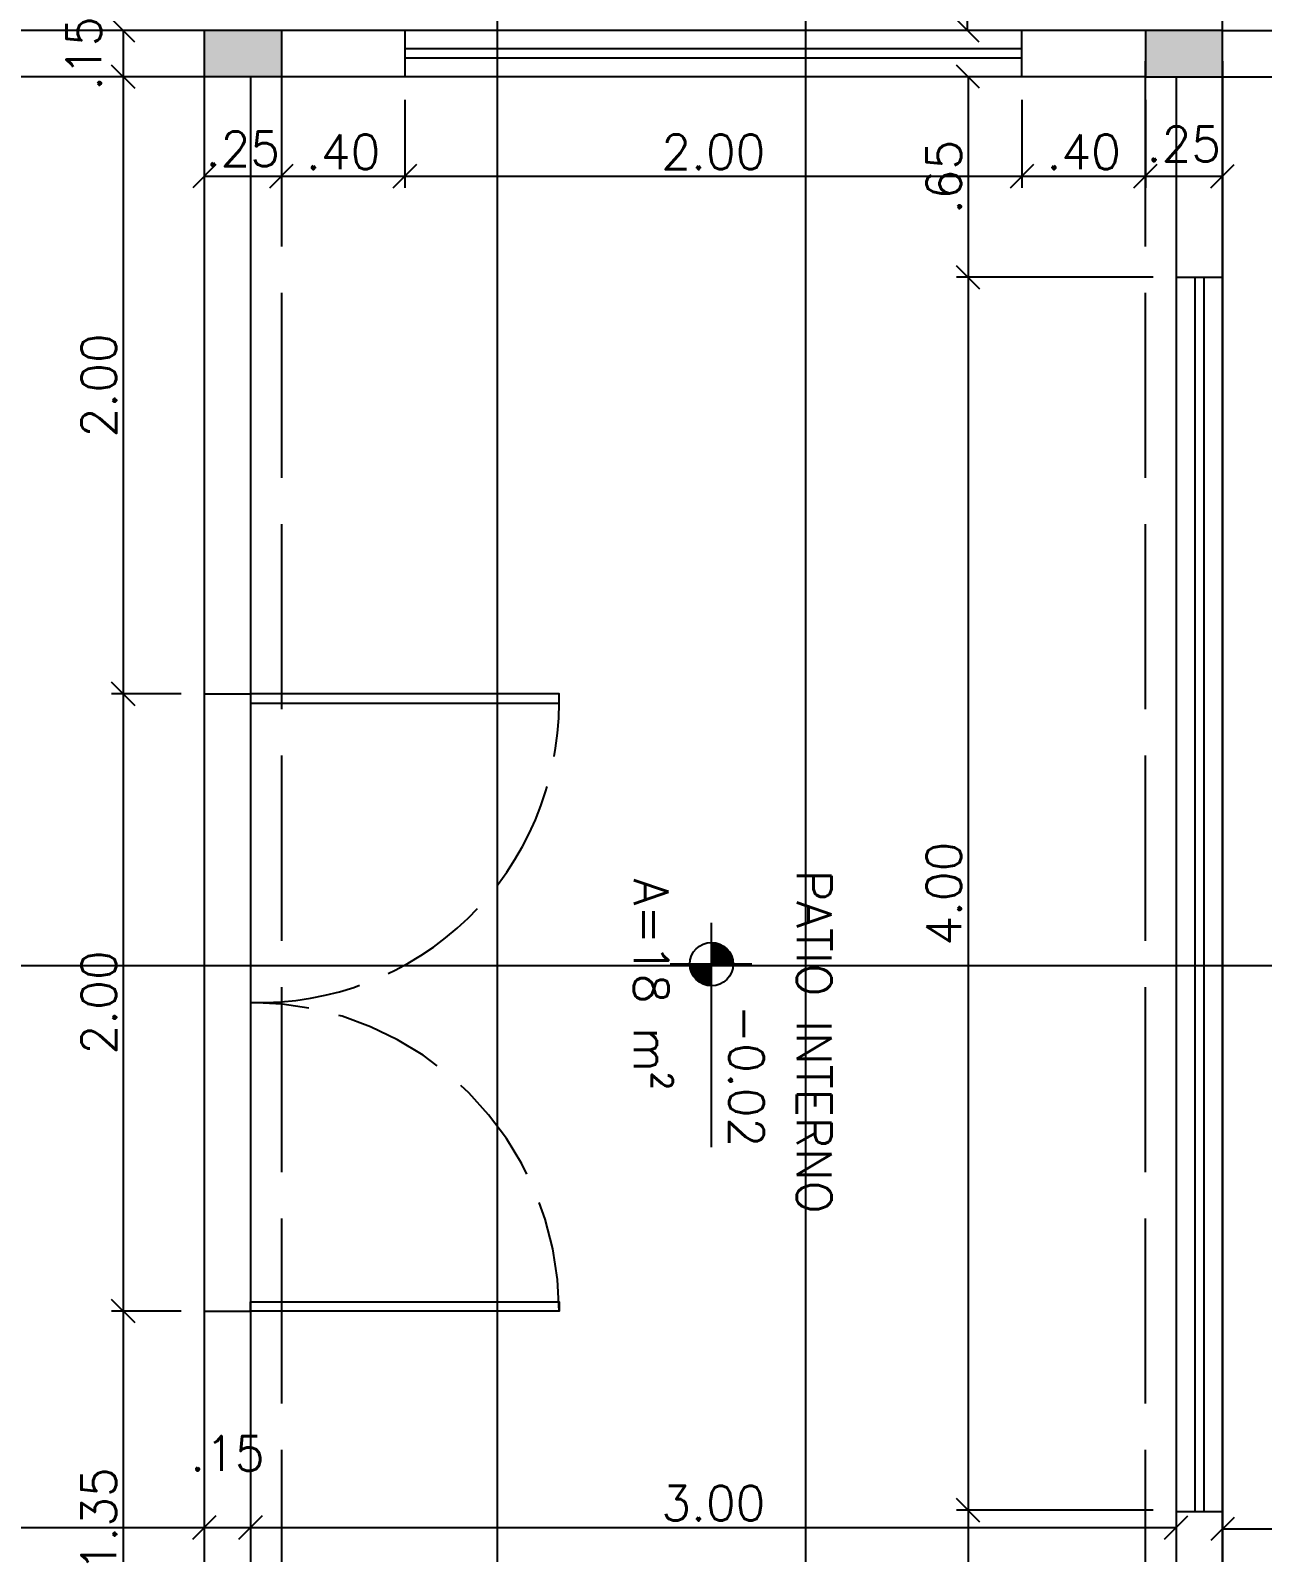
# Model space of a CAD drawing. Header units: inches. Extents: x -2 to 120, y -6 to 26.
# Drawn here: x 108.419 to 112.412, y 4.977 to 9.91 of the extents above; entities that cross this region are included whole.
import ezdxf

# ---------------------------------------------------------------- set-up
doc = ezdxf.new("R2010")
doc.units = ezdxf.units.IN
doc.header["$MEASUREMENT"] = 0
doc.linetypes.add('ACAD_ISO02W100', pattern=[15, 12, -3])
for name, color, linetype in [('Alvenaria', 4, 'Continuous'), ('ARQ-COTAS', 1, 'Continuous'), ('ARQ-NIVEL', 1, 'Continuous'), ('ARQ-TEXTO2', 2, 'Continuous'), ('ARQ-TEXTO3', 3, 'Continuous'), ('Estrutura', 6, 'Continuous'), ('Hachura', 8, 'Continuous'), ('Janela', 3, 'Continuous'), ('Peitoril', 1, 'Continuous'), ('Porta', 3, 'Continuous'), ('Projecao', 1, 'ACAD_ISO02W100'), ('Soleira', 1, 'Continuous')]:
    doc.layers.add(name, color=color, linetype=linetype)
doc.layers.get('0').off()
doc.styles.add('ROMANS', font='romans.shx')
doc.dimstyles.new('1-75', dxfattribs={"dimscale": 0.75, "dimtxt": 0.15, "dimasz": 0.1, "dimexe": 0.05, "dimexo": 0.1, "dimgap": 0.03, "dimtad": 1, "dimzin": 5, "dimdsep": 46, "dimtxsty": 'ROMANS', "dimblk": 'OBLIQUE', "dimcen": 0, "dimclrd": 256, "dimclre": 256, "dimclrt": 2, "dimadec": 0, "dimazin": 0, "dimtfac": 1, "dimtofl": 0, "dimtmove": 2, "dimatfit": 3, "dimfxl": 0.04, "dimtolj": 1, "dimtzin": 1, "dimarcsym": 0})

# ---------------------------------------------------------------- blocks, each defined once
blk = doc.blocks.new('nivel planta')
at = {"layer": 'ARQ-NIVEL', "color": 1}
for p, q in [((-0.7909, 0.174), (-0.7909, -0.1786)), ((-0.8538, 0.0695), (-0.7909, 0.0695)), ((-0.8439, 0.0773), (-0.7909, 0.0773)), ((-0.8301, 0.0851), (-0.7909, 0.0851)), ((0, 0), (-0.9695, 0)), ((-0.8843, 0.007), (-0.7909, 0.007)), ((-0.8834, 0.0148), (-0.7909, 0.0148)), ((-0.8818, 0.0226), (-0.7909, 0.0226)), ((-0.8795, 0.0304), (-0.7909, 0.0304)), ((-0.8764, 0.0382), (-0.7909, 0.0382)), ((-0.8725, 0.0461), (-0.7909, 0.0461)), ((-0.8676, 0.0539), (-0.7909, 0.0539)), ((-0.8615, 0.0617), (-0.7909, 0.0617)), ((-0.7909, -0.0008), (-0.6971, -0.0008)), ((-0.7909, -0.0086), (-0.6975, -0.0086)), ((-0.7909, -0.0164), (-0.6986, -0.0164)), ((-0.7909, -0.0243), (-0.7003, -0.0243)), ((-0.7909, -0.0321), (-0.7028, -0.0321)), ((-0.7909, -0.0399), (-0.706, -0.0399)), ((-0.7909, -0.0477), (-0.7101, -0.0477)), ((-0.7909, -0.0555), (-0.7153, -0.0555)), ((-0.7909, -0.0633), (-0.7217, -0.0633)), ((-0.7909, -0.0711), (-0.7298, -0.0711)), ((-0.7909, -0.0789), (-0.7403, -0.0789)), ((-0.7909, -0.0868), (-0.7553, -0.0868))]:
    blk.add_line(p, q, dxfattribs=at)
blk.add_circle((-0.7909, 0), 0.0937, dxfattribs=at)
blk = doc.blocks.new('_Oblique')
at = {"color": 0, "linetype": 'ByBlock', "lineweight": -2}
blk.add_line((-0.5, -0.5), (0.5, 0.5), dxfattribs=at)
blk = doc.blocks.new('*D1189')
at = {"layer": 'ARQ-COTAS', "lineweight": -2, "transparency": 16777216}
for p, q in [((104.2824, 5.1334), (104.2824, 5.0959)), ((108.9824, 5.1334), (108.9824, 5.0959)), ((104.2824, 5.0584), (108.9824, 5.0584))]:
    blk.add_line(p, q, dxfattribs=at)
at = {"layer": 'DEFPOINTS', "color": 0, "transparency": 16777216}
for p in [(104.2824, 5.0584), (108.9824, 5.0584), (108.9824, 5.0584)]:
    blk.add_point(p, dxfattribs=at)
at = {"layer": 'ARQ-COTAS', "lineweight": -2, "transparency": 16777216, "xscale": 0.07500000000000001, "yscale": 0.07500000000000001, "zscale": 0.07500000000000001, "rotation": 180}
blk.add_blockref('_Oblique', (104.2824, 5.0584), dxfattribs=at)
at = {"layer": 'ARQ-COTAS', "lineweight": -2, "transparency": 16777216, "xscale": 0.07500000000000001, "yscale": 0.07500000000000001, "zscale": 0.07500000000000001}
blk.add_blockref('_Oblique', (108.9824, 5.0584), dxfattribs=at)
at = {"layer": 'ARQ-COTAS', "color": 2, "transparency": 16777216, "insert": (106.6324, 5.1371), "char_height": 0.1125, "attachment_point": 5, "style": 'ROMANS'}
blk.add_mtext('\\A1;4.70', dxfattribs=at)
blk = doc.blocks.new('*D1190')
at = {"layer": 'ARQ-COTAS', "lineweight": -2, "transparency": 16777216}
for p, q in [((108.9824, 5.1334), (108.9824, 5.0959)), ((109.1324, 5.1334), (109.1324, 5.0959)), ((108.9824, 5.0584), (109.1324, 5.0584))]:
    blk.add_line(p, q, dxfattribs=at)
at = {"layer": 'DEFPOINTS', "color": 0, "transparency": 16777216}
for p in [(108.9824, 5.0584), (109.1324, 5.0584), (109.1324, 5.0584)]:
    blk.add_point(p, dxfattribs=at)
at = {"layer": 'ARQ-COTAS', "lineweight": -2, "transparency": 16777216, "xscale": 0.07500000000000001, "yscale": 0.07500000000000001, "zscale": 0.07500000000000001, "rotation": 180}
blk.add_blockref('_Oblique', (108.9824, 5.0584), dxfattribs=at)
at = {"layer": 'ARQ-COTAS', "lineweight": -2, "transparency": 16777216, "xscale": 0.07500000000000001, "yscale": 0.07500000000000001, "zscale": 0.07500000000000001}
blk.add_blockref('_Oblique', (109.1324, 5.0584), dxfattribs=at)
at = {"layer": 'ARQ-COTAS', "color": 2, "transparency": 16777216, "insert": (109.0574, 5.2984), "char_height": 0.1125, "attachment_point": 5, "style": 'ROMANS'}
blk.add_mtext('\\A1;.15', dxfattribs=at)
blk = doc.blocks.new('*D1191')
at = {"layer": 'ARQ-COTAS', "lineweight": -2, "transparency": 16777216}
for p, q in [((109.1324, 5.1334), (109.1324, 5.0959)), ((112.1324, 5.1334), (112.1324, 5.0959)), ((109.1324, 5.0584), (112.1324, 5.0584))]:
    blk.add_line(p, q, dxfattribs=at)
at = {"layer": 'DEFPOINTS', "color": 0, "transparency": 16777216}
for p in [(109.1324, 5.0584), (112.1324, 5.0584), (112.1324, 5.0584)]:
    blk.add_point(p, dxfattribs=at)
at = {"layer": 'ARQ-COTAS', "lineweight": -2, "transparency": 16777216, "xscale": 0.07500000000000001, "yscale": 0.07500000000000001, "zscale": 0.07500000000000001, "rotation": 180}
blk.add_blockref('_Oblique', (109.1324, 5.0584), dxfattribs=at)
at = {"layer": 'ARQ-COTAS', "lineweight": -2, "transparency": 16777216, "xscale": 0.07500000000000001, "yscale": 0.07500000000000001, "zscale": 0.07500000000000001}
blk.add_blockref('_Oblique', (112.1324, 5.0584), dxfattribs=at)
at = {"layer": 'ARQ-COTAS', "color": 2, "transparency": 16777216, "insert": (110.6324, 5.1371), "char_height": 0.1125, "attachment_point": 5, "style": 'ROMANS'}
blk.add_mtext('\\A1;3.00', dxfattribs=at)
blk = doc.blocks.new('*D1192')
at = {"layer": 'ARQ-COTAS', "lineweight": -2, "transparency": 16777216}
for p, q in [((112.9324, 5.1287), (112.9324, 5.0912)), ((112.2824, 5.0537), (112.9324, 5.0537)), ((112.2824, 4.9787), (112.2824, 5.0162))]:
    blk.add_line(p, q, dxfattribs=at)
at = {"layer": 'DEFPOINTS', "color": 0, "transparency": 16777216}
for p in [(112.2824, 5.0537), (112.9324, 5.0537), (112.9324, 5.0537)]:
    blk.add_point(p, dxfattribs=at)
at = {"layer": 'ARQ-COTAS', "lineweight": -2, "transparency": 16777216, "xscale": 0.07500000000000001, "yscale": 0.07500000000000001, "zscale": 0.07500000000000001, "rotation": 180}
blk.add_blockref('_Oblique', (112.2824, 5.0537), dxfattribs=at)
at = {"layer": 'ARQ-COTAS', "lineweight": -2, "transparency": 16777216, "xscale": 0.07500000000000001, "yscale": 0.07500000000000001, "zscale": 0.07500000000000001}
blk.add_blockref('_Oblique', (112.9324, 5.0537), dxfattribs=at)
at = {"layer": 'ARQ-COTAS', "color": 2, "transparency": 16777216, "insert": (112.6074, 5.1324), "char_height": 0.1125, "attachment_point": 5, "style": 'ROMANS'}
blk.add_mtext('\\A1;.65', dxfattribs=at)
blk = doc.blocks.new('*D1207')
at = {"layer": 'ARQ-COTAS', "lineweight": -2, "transparency": 16777216}
for p, q in [((109.6324, 9.6849), (109.6324, 9.4001)), ((111.6324, 9.5126), (111.6324, 9.4751)), ((109.6324, 9.4376), (111.6324, 9.4376))]:
    blk.add_line(p, q, dxfattribs=at)
at = {"layer": 'DEFPOINTS', "color": 0, "transparency": 16777216}
for p in [(109.6324, 9.7599), (111.6324, 9.4376), (111.6324, 9.4376)]:
    blk.add_point(p, dxfattribs=at)
at = {"layer": 'ARQ-COTAS', "lineweight": -2, "transparency": 16777216, "xscale": 0.07500000000000001, "yscale": 0.07500000000000001, "zscale": 0.07500000000000001, "rotation": 180}
blk.add_blockref('_Oblique', (109.6324, 9.4376), dxfattribs=at)
at = {"layer": 'ARQ-COTAS', "lineweight": -2, "transparency": 16777216, "xscale": 0.07500000000000001, "yscale": 0.07500000000000001, "zscale": 0.07500000000000001}
blk.add_blockref('_Oblique', (111.6324, 9.4376), dxfattribs=at)
at = {"layer": 'ARQ-COTAS', "color": 2, "transparency": 16777216, "insert": (110.6324, 9.5164), "char_height": 0.1125, "attachment_point": 5, "style": 'ROMANS'}
blk.add_mtext('\\A1;2.00', dxfattribs=at)
blk = doc.blocks.new('*D1208')
at = {"layer": 'ARQ-COTAS', "lineweight": -2, "transparency": 16777216}
for p, q in [((111.6324, 9.6849), (111.6324, 9.4001)), ((112.0324, 9.6849), (112.0324, 9.4001)), ((111.6324, 9.4376), (112.0324, 9.4376))]:
    blk.add_line(p, q, dxfattribs=at)
at = {"layer": 'DEFPOINTS', "color": 0, "transparency": 16777216}
for p in [(111.6324, 9.7599), (112.0324, 9.7599), (112.0324, 9.4376)]:
    blk.add_point(p, dxfattribs=at)
at = {"layer": 'ARQ-COTAS', "lineweight": -2, "transparency": 16777216, "xscale": 0.07500000000000001, "yscale": 0.07500000000000001, "zscale": 0.07500000000000001, "rotation": 180}
blk.add_blockref('_Oblique', (111.6324, 9.4376), dxfattribs=at)
at = {"layer": 'ARQ-COTAS', "lineweight": -2, "transparency": 16777216, "xscale": 0.07500000000000001, "yscale": 0.07500000000000001, "zscale": 0.07500000000000001}
blk.add_blockref('_Oblique', (112.0324, 9.4376), dxfattribs=at)
at = {"layer": 'ARQ-COTAS', "color": 2, "transparency": 16777216, "insert": (111.8324, 9.5164), "char_height": 0.1125, "attachment_point": 5, "style": 'ROMANS'}
blk.add_mtext('\\A1;.40', dxfattribs=at)
blk = doc.blocks.new('*D1209')
at = {"layer": 'ARQ-COTAS', "lineweight": -2, "transparency": 16777216}
for p, q in [((112.0324, 9.6849), (112.0324, 9.4001)), ((112.2824, 9.6849), (112.2824, 9.4001)), ((112.0324, 9.4376), (112.2824, 9.4376))]:
    blk.add_line(p, q, dxfattribs=at)
at = {"layer": 'DEFPOINTS', "color": 0, "transparency": 16777216}
for p in [(112.0324, 9.7599), (112.2824, 9.7599), (112.2824, 9.4376)]:
    blk.add_point(p, dxfattribs=at)
at = {"layer": 'ARQ-COTAS', "lineweight": -2, "transparency": 16777216, "xscale": 0.07500000000000001, "yscale": 0.07500000000000001, "zscale": 0.07500000000000001, "rotation": 180}
blk.add_blockref('_Oblique', (112.0324, 9.4376), dxfattribs=at)
at = {"layer": 'ARQ-COTAS', "lineweight": -2, "transparency": 16777216, "xscale": 0.07500000000000001, "yscale": 0.07500000000000001, "zscale": 0.07500000000000001}
blk.add_blockref('_Oblique', (112.2824, 9.4376), dxfattribs=at)
at = {"layer": 'ARQ-COTAS', "color": 2, "transparency": 16777216, "insert": (112.1574, 9.542), "char_height": 0.1125, "attachment_point": 5, "style": 'ROMANS'}
blk.add_mtext('\\A1;.25', dxfattribs=at)
blk = doc.blocks.new('*D1210')
at = {"layer": 'ARQ-COTAS', "lineweight": -2, "transparency": 16777216}
for p, q in [((109.2324, 9.6849), (109.2324, 9.4001)), ((109.6324, 9.6849), (109.6324, 9.4001)), ((109.2324, 9.4376), (109.6324, 9.4376))]:
    blk.add_line(p, q, dxfattribs=at)
at = {"layer": 'DEFPOINTS', "color": 0, "transparency": 16777216}
for p in [(109.2324, 9.7599), (109.6324, 9.7599), (109.6324, 9.4376)]:
    blk.add_point(p, dxfattribs=at)
at = {"layer": 'ARQ-COTAS', "lineweight": -2, "transparency": 16777216, "xscale": 0.07500000000000001, "yscale": 0.07500000000000001, "zscale": 0.07500000000000001, "rotation": 180}
blk.add_blockref('_Oblique', (109.2324, 9.4376), dxfattribs=at)
at = {"layer": 'ARQ-COTAS', "lineweight": -2, "transparency": 16777216, "xscale": 0.07500000000000001, "yscale": 0.07500000000000001, "zscale": 0.07500000000000001}
blk.add_blockref('_Oblique', (109.6324, 9.4376), dxfattribs=at)
at = {"layer": 'ARQ-COTAS', "color": 2, "transparency": 16777216, "insert": (109.4324, 9.5164), "char_height": 0.1125, "attachment_point": 5, "style": 'ROMANS'}
blk.add_mtext('\\A1;.40', dxfattribs=at)
blk = doc.blocks.new('*D1211')
at = {"layer": 'ARQ-COTAS', "lineweight": -2, "transparency": 16777216}
for p, q in [((108.9824, 9.6849), (108.9824, 9.4001)), ((109.2324, 9.6849), (109.2324, 9.4001)), ((108.9824, 9.4376), (109.2324, 9.4376))]:
    blk.add_line(p, q, dxfattribs=at)
at = {"layer": 'DEFPOINTS', "color": 0, "transparency": 16777216}
for p in [(108.9824, 9.7599), (109.2324, 9.7599), (109.2324, 9.4376)]:
    blk.add_point(p, dxfattribs=at)
at = {"layer": 'ARQ-COTAS', "lineweight": -2, "transparency": 16777216, "xscale": 0.07500000000000001, "yscale": 0.07500000000000001, "zscale": 0.07500000000000001, "rotation": 180}
blk.add_blockref('_Oblique', (108.9824, 9.4376), dxfattribs=at)
at = {"layer": 'ARQ-COTAS', "lineweight": -2, "transparency": 16777216, "xscale": 0.07500000000000001, "yscale": 0.07500000000000001, "zscale": 0.07500000000000001}
blk.add_blockref('_Oblique', (109.2324, 9.4376), dxfattribs=at)
at = {"layer": 'ARQ-COTAS', "color": 2, "transparency": 16777216, "insert": (109.1074, 9.5261), "char_height": 0.1125, "attachment_point": 5, "style": 'ROMANS'}
blk.add_mtext('\\A1;.25', dxfattribs=at)
blk = doc.blocks.new('*D1239')
at = {"layer": 'ARQ-COTAS', "lineweight": -2, "transparency": 16777216}
for p, q in [((108.9074, 5.7599), (108.6818, 5.7599)), ((108.7193, 5.7599), (108.7193, 4.4099)), ((108.9074, 4.4099), (108.6818, 4.4099))]:
    blk.add_line(p, q, dxfattribs=at)
at = {"layer": 'DEFPOINTS', "color": 0, "transparency": 16777216}
for p in [(108.9824, 5.7599), (108.7193, 4.4099), (108.9824, 4.4099)]:
    blk.add_point(p, dxfattribs=at)
at = {"layer": 'ARQ-COTAS', "lineweight": -2, "transparency": 16777216, "xscale": 0.07500000000000001, "yscale": 0.07500000000000001, "zscale": 0.07500000000000001}
for p, rotation in [((108.7193, 5.7599), 90), ((108.7193, 4.4099), 270)]:
    blk.add_blockref('_Oblique', p, dxfattribs=dict(at, rotation=rotation))
at = {"layer": 'ARQ-COTAS', "color": 2, "transparency": 16777216, "insert": (108.6406, 5.0849), "char_height": 0.1125, "attachment_point": 5, "rotation": 90, "style": 'ROMANS'}
blk.add_mtext('\\A1;1.35', dxfattribs=at)
blk = doc.blocks.new('*D1240')
at = {"layer": 'ARQ-COTAS', "lineweight": -2, "transparency": 16777216}
for p, q in [((108.9074, 7.7599), (108.6818, 7.7599)), ((108.7193, 7.7599), (108.7193, 5.7599)), ((108.9074, 5.7599), (108.6818, 5.7599))]:
    blk.add_line(p, q, dxfattribs=at)
at = {"layer": 'DEFPOINTS', "color": 0, "transparency": 16777216}
for p in [(108.9824, 7.7599), (108.7193, 5.7599), (108.9824, 5.7599)]:
    blk.add_point(p, dxfattribs=at)
at = {"layer": 'ARQ-COTAS', "lineweight": -2, "transparency": 16777216, "xscale": 0.07500000000000001, "yscale": 0.07500000000000001, "zscale": 0.07500000000000001}
for p, rotation in [((108.7193, 7.7599), 90), ((108.7193, 5.7599), 270)]:
    blk.add_blockref('_Oblique', p, dxfattribs=dict(at, rotation=rotation))
at = {"layer": 'ARQ-COTAS', "color": 2, "transparency": 16777216, "insert": (108.6406, 6.7599), "char_height": 0.1125, "attachment_point": 5, "rotation": 90, "style": 'ROMANS'}
blk.add_mtext('\\A1;2.00', dxfattribs=at)
blk = doc.blocks.new('*D1241')
at = {"layer": 'ARQ-COTAS', "lineweight": -2, "transparency": 16777216}
for p, q in [((108.9074, 9.7599), (108.6818, 9.7599)), ((108.7193, 9.7599), (108.7193, 7.7599)), ((108.9074, 7.7599), (108.6818, 7.7599))]:
    blk.add_line(p, q, dxfattribs=at)
at = {"layer": 'DEFPOINTS', "color": 0, "transparency": 16777216}
for p in [(108.9824, 9.7599), (108.7193, 7.7599), (108.9824, 7.7599)]:
    blk.add_point(p, dxfattribs=at)
at = {"layer": 'ARQ-COTAS', "lineweight": -2, "transparency": 16777216, "xscale": 0.07500000000000001, "yscale": 0.07500000000000001, "zscale": 0.07500000000000001}
for p, rotation in [((108.7193, 9.7599), 90), ((108.7193, 7.7599), 270)]:
    blk.add_blockref('_Oblique', p, dxfattribs=dict(at, rotation=rotation))
at = {"layer": 'ARQ-COTAS', "color": 2, "transparency": 16777216, "insert": (108.6406, 8.7599), "char_height": 0.1125, "attachment_point": 5, "rotation": 90, "style": 'ROMANS'}
blk.add_mtext('\\A1;2.00', dxfattribs=at)
blk = doc.blocks.new('*D1242')
at = {"layer": 'ARQ-COTAS', "lineweight": -2, "transparency": 16777216}
for p, q in [((108.9074, 9.9099), (108.6818, 9.9099)), ((108.7193, 9.9099), (108.7193, 9.7599)), ((108.9074, 9.7599), (108.6818, 9.7599))]:
    blk.add_line(p, q, dxfattribs=at)
at = {"layer": 'DEFPOINTS', "color": 0, "transparency": 16777216}
for p in [(108.9824, 9.9099), (108.7193, 9.7599), (108.9824, 9.7599)]:
    blk.add_point(p, dxfattribs=at)
at = {"layer": 'ARQ-COTAS', "lineweight": -2, "transparency": 16777216, "xscale": 0.07500000000000001, "yscale": 0.07500000000000001, "zscale": 0.07500000000000001}
for p, rotation in [((108.7193, 9.9099), 90), ((108.7193, 9.7599), 270)]:
    blk.add_blockref('_Oblique', p, dxfattribs=dict(at, rotation=rotation))
at = {"layer": 'ARQ-COTAS', "color": 2, "transparency": 16777216, "insert": (108.5918, 9.8349), "char_height": 0.1125, "attachment_point": 5, "rotation": 90, "style": 'ROMANS'}
blk.add_mtext('\\A1;.15', dxfattribs=at)
blk = doc.blocks.new('*D1243')
at = {"layer": 'ARQ-COTAS', "lineweight": -2, "transparency": 16777216}
for p, q in [((112.0574, 9.1099), (111.4204, 9.1099)), ((111.4579, 9.1099), (111.4579, 5.1146)), ((112.0574, 5.1146), (111.4204, 5.1146))]:
    blk.add_line(p, q, dxfattribs=at)
at = {"layer": 'DEFPOINTS', "color": 0, "transparency": 16777216}
for p in [(112.1324, 9.1099), (111.4579, 5.1146), (112.1324, 5.1146)]:
    blk.add_point(p, dxfattribs=at)
at = {"layer": 'ARQ-COTAS', "lineweight": -2, "transparency": 16777216, "xscale": 0.07500000000000001, "yscale": 0.07500000000000001, "zscale": 0.07500000000000001}
for p, rotation in [((111.4579, 9.1099), 90), ((111.4579, 5.1146), 270)]:
    blk.add_blockref('_Oblique', p, dxfattribs=dict(at, rotation=rotation))
at = {"layer": 'ARQ-COTAS', "color": 2, "transparency": 16777216, "insert": (111.3791, 7.1123), "char_height": 0.1125, "attachment_point": 5, "rotation": 90, "style": 'ROMANS'}
blk.add_mtext('\\A1;4.00', dxfattribs=at)
blk = doc.blocks.new('*D1244')
at = {"layer": 'ARQ-COTAS', "lineweight": -2, "transparency": 16777216}
for p, q in [((111.9572, 9.7599), (111.4204, 9.7599)), ((111.4579, 9.7599), (111.4579, 9.1099)), ((112.0574, 9.1099), (111.4204, 9.1099))]:
    blk.add_line(p, q, dxfattribs=at)
at = {"layer": 'DEFPOINTS', "color": 0, "transparency": 16777216}
for p in [(112.0322, 9.7599), (111.4579, 9.1099), (112.1324, 9.1099)]:
    blk.add_point(p, dxfattribs=at)
at = {"layer": 'ARQ-COTAS', "lineweight": -2, "transparency": 16777216, "xscale": 0.07500000000000001, "yscale": 0.07500000000000001, "zscale": 0.07500000000000001}
for p, rotation in [((111.4579, 9.7599), 90), ((111.4579, 9.1099), 270)]:
    blk.add_blockref('_Oblique', p, dxfattribs=dict(at, rotation=rotation))
at = {"layer": 'ARQ-COTAS', "color": 2, "transparency": 16777216, "insert": (111.3791, 9.4349), "char_height": 0.1125, "attachment_point": 5, "rotation": 90, "style": 'ROMANS'}
blk.add_mtext('\\A1;.65', dxfattribs=at)
blk = doc.blocks.new('*D1245')
at = {"layer": 'ARQ-COTAS', "lineweight": -2, "transparency": 16777216}
for p, q in [((111.38, 10.5608), (111.4175, 10.5608)), ((111.455, 10.5608), (111.455, 9.9108)), ((111.38, 9.9108), (111.4175, 9.9108))]:
    blk.add_line(p, q, dxfattribs=at)
at = {"layer": 'DEFPOINTS', "color": 0, "transparency": 16777216}
for p in [(111.455, 10.5608), (111.455, 9.9108), (111.455, 9.9108)]:
    blk.add_point(p, dxfattribs=at)
at = {"layer": 'ARQ-COTAS', "lineweight": -2, "transparency": 16777216, "xscale": 0.07500000000000001, "yscale": 0.07500000000000001, "zscale": 0.07500000000000001}
for p, rotation in [((111.455, 10.5608), 90), ((111.455, 9.9108), 270)]:
    blk.add_blockref('_Oblique', p, dxfattribs=dict(at, rotation=rotation))
at = {"layer": 'ARQ-COTAS', "color": 2, "transparency": 16777216, "insert": (111.3763, 10.2358), "char_height": 0.1125, "attachment_point": 5, "rotation": 90, "style": 'ROMANS'}
blk.add_mtext('\\A1;.65', dxfattribs=at)
blk = doc.blocks.new('*D1246')
at = {"layer": 'ARQ-COTAS', "lineweight": -2, "transparency": 16777216}
for p, q in [((111.9572, 5.1146), (111.4204, 5.1146)), ((111.4579, 5.1146), (111.4579, 4.4099)), ((112.0574, 4.4099), (111.4204, 4.4099))]:
    blk.add_line(p, q, dxfattribs=at)
at = {"layer": 'DEFPOINTS', "color": 0, "transparency": 16777216}
for p in [(112.0322, 5.1146), (111.4579, 4.4099), (112.1324, 4.4099)]:
    blk.add_point(p, dxfattribs=at)
at = {"layer": 'ARQ-COTAS', "lineweight": -2, "transparency": 16777216, "xscale": 0.07500000000000001, "yscale": 0.07500000000000001, "zscale": 0.07500000000000001}
for p, rotation in [((111.4579, 5.1146), 90), ((111.4579, 4.4099), 270)]:
    blk.add_blockref('_Oblique', p, dxfattribs=dict(at, rotation=rotation))
at = {"layer": 'ARQ-COTAS', "color": 2, "transparency": 16777216, "insert": (111.3791, 4.7623), "char_height": 0.1125, "attachment_point": 5, "rotation": 90, "style": 'ROMANS'}
blk.add_mtext('\\A1;.70', dxfattribs=at)

msp = doc.modelspace()

# ---------------------------------------------------------------- hatches: boundary and pattern name
at = {"layer": 'Hachura', "ltscale": 0.03}
h = msp.add_hatch(dxfattribs=at)
h.set_pattern_fill('AR-CONC', color=256, scale=0.01, angle=-90)
h.set_pattern_definition([(320, (104.13239, 15.25994), (-0.00627521, -0.07172602), [0.0075, -0.0825]), (265, (104.13239, 15.25994), (0.0752192, 0.01387513), [0.006, -0.066]), (10.45144, (104.131866, 15.25396), (0.068944, -0.05785088), [0.00637402, -0.0701142]), (316.1842, (104.15239, 15.25994), (-0.01655193, -0.10672413), [0.01125, -0.12375]), (6.63564, (104.15101, 15.25105), (0.09741186, -0.0934662), [0.00956103, -0.1051714]), (261.18416, (104.15239, 15.25994), (0.09741186, -0.0934662), [0.009, -0.099]), (291, (104.14739, 15.24994), (-0.04026189, -0.0596907), [0.0075, -0.0825]), (236, (104.14739, 15.24994), (0.072515, -0.02433153), [0.006, -0.066]), (341.45144, (104.14403, 15.244966), (0.03225312, -0.08402224), [0.00637402, -0.0701142]), (307.5, (104.132388, 15.25994), (0.033289385, -0.001215986), [0, -0.0652, 0, -0.067, 0, -0.06625]), (277.5, (104.13239, 15.25994), (0.03944117, -0.026306954), [0, -0.0382, 0, -0.0637, 0, -0.02525]), (237.5, (104.132388, 15.28224), (-0.002255487, -0.053382244), [0, -0.025, 0, -0.078, 0, -0.1035]), (227.5, (104.13239, 15.29224), (0.0100105, -0.05831862), [0, -0.0325, 0, -0.0518, 0, -0.0735])])
h.paths.add_polyline_path([(109.2324, 15.0599), (109.2324, 15.2599), (108.9824, 15.2599), (108.9824, 15.0599)])
h.paths.add_polyline_path([(112.0324, 15.2599), (112.0324, 15.0599), (112.2824, 15.0599), (112.2824, 15.2599)])
h.paths.add_polyline_path([(112.2822, 9.7599), (112.2822, 9.9099), (112.0324, 9.9099), (112.0324, 9.7599)])
h.paths.add_polyline_path([(109.2324, 9.7599), (109.2324, 9.9099), (108.9824, 9.9099), (108.9824, 9.7599)])
h.paths.add_polyline_path([(109.2324, 4.2599), (109.2324, 4.4099), (108.9824, 4.4099), (108.9824, 4.2599)])
h.paths.add_polyline_path([(112.2821, 4.2599), (112.2821, 4.4099), (112.0324, 4.4099), (112.0324, 4.2599)])
h.paths.add_polyline_path([(116.9324, 15.0099), (117.1324, 15.0099), (117.1324, 15.2599), (116.9324, 15.2599)])
h.paths.add_polyline_path([(117.1324, 9.7099), (117.1324, 9.9599), (116.9324, 9.9599), (116.9324, 9.7099)])
h.paths.add_polyline_path([(117.1324, 4.5099), (116.9324, 4.5099), (116.9324, 4.2599), (117.1324, 4.2599)])
h.paths.add_polyline_path([(117.1324, 0.5099), (116.9324, 0.5099), (116.9324, 0.2599), (117.1324, 0.2599)])
h.paths.add_polyline_path([(109.2324, 0.4499), (108.9824, 0.4499), (108.9824, 0.2499), (109.2324, 0.2499)])
h.paths.add_polyline_path([(104.3324, 0.2499), (104.3324, 0.4999), (104.1324, 0.4999), (104.1324, 0.2499)])
h.paths.add_polyline_path([(104.3324, 4.1999), (104.3324, 4.4499), (104.1324, 4.4499), (104.1324, 4.1999)])
h.paths.add_polyline_path([(104.3324, 9.7099), (104.3324, 9.9599), (104.1324, 9.9599), (104.1324, 9.7099)])
h.paths.add_polyline_path([(104.3324, 15.0099), (104.3324, 15.2599), (104.1324, 15.2599), (104.1324, 15.0099)])
h.paths.add_polyline_path([(110.6551, 1.585), (110.6551, 1.0519), (110.8239, 1.0519), (110.8239, 1.585)], flags=9)
h.paths.add_polyline_path([(110.8201, 1.7375), (110.8201, 1.1562), (110.9888, 1.1562), (110.9888, 1.7375)], flags=9)

# ---------------------------------------------------------------- linework, layer by layer
at = {"layer": 'Alvenaria', "ltscale": 0.03}
for p, q in [((109.9324, 0.3999), (109.9324, 17.4113)), ((110.9324, 0.3999), (110.9324, 16.2599)), ((112.2824, 2.8099), (112.2824, 16.2599)), ((104.2824, 6.8799), (118.1324, 6.8799))]:
    msp.add_line(p, q, dxfattribs=at)
at = {"layer": 'Alvenaria'}
for p, q in [((109.6324, 9.9099), (109.2324, 9.9099)), ((109.6324, 9.9099), (109.6324, 9.7599)), ((112.0324, 9.9099), (111.6324, 9.9099)), ((111.6324, 9.7599), (111.6324, 9.9099)), ((108.9824, 9.7599), (108.9824, 7.7599)), ((109.1324, 9.7599), (109.1324, 7.7599)), ((109.6324, 9.7599), (109.2324, 9.7599)), ((112.0324, 9.7599), (111.6324, 9.7599)), ((112.1324, 9.7599), (112.1324, 9.1099)), ((112.2824, 9.7599), (112.2824, 9.1099)), ((112.1324, 9.1099), (112.2824, 9.1099)), ((108.9824, 7.7599), (109.1324, 7.7599)), ((108.9824, 5.7599), (108.9824, 4.4099)), ((108.9824, 5.7599), (109.1324, 5.7599)), ((109.1324, 5.7599), (109.1324, 4.4099)), ((112.1324, 5.1099), (112.1324, 4.4099)), ((112.1324, 5.1099), (112.2824, 5.1099)), ((112.2824, 5.1099), (112.2824, 4.4099))]:
    msp.add_line(p, q, dxfattribs=at)
at = {"layer": 'Estrutura'}
for p, q in [((109.2324, 9.9099), (108.9824, 9.9099)), ((108.9824, 9.9099), (108.9824, 9.7599)), ((109.2324, 9.9099), (109.2324, 9.7599)), ((112.2824, 9.9099), (112.0324, 9.9099)), ((112.0324, 9.9099), (112.0324, 9.7599)), ((112.2824, 9.7599), (112.2824, 9.9099)), ((109.2324, 9.7599), (108.9824, 9.7599)), ((112.0324, 9.7599), (112.2824, 9.7599))]:
    msp.add_line(p, q, dxfattribs=at)
at = {"layer": 'Janela'}
for p, q in [((111.6324, 9.8499), (109.6324, 9.8499)), ((111.6324, 9.8199), (109.6324, 9.8199)), ((112.1924, 9.1099), (112.1924, 5.1099)), ((112.2224, 9.1099), (112.2224, 5.1099))]:
    msp.add_line(p, q, dxfattribs=at)
at = {"layer": 'Peitoril'}
for p, q in [((111.6324, 9.9099), (109.6324, 9.9099)), ((111.6324, 9.7599), (109.6324, 9.7599)), ((112.1324, 9.1099), (112.1324, 5.1099)), ((112.2824, 9.1099), (112.2824, 5.1099))]:
    msp.add_line(p, q, dxfattribs=at)
at = {"layer": 'Porta', "ltscale": 0.05}
for points in [[(109.1324, 7.7599), (109.1324, 7.7299), (110.1324, 7.7299), (110.1324, 7.7599)], [(109.1324, 5.7599), (109.1324, 5.7899), (110.1324, 5.7899), (110.1324, 5.7599)]]:
    msp.add_lwpolyline(points, close=True, dxfattribs=at)
at = {"layer": 'Projecao', "ltscale": 0.05}
for p, q in [((108.9824, 15.0599), (108.9824, 0.4499)), ((109.2324, 15.0599), (109.2324, 0.4499)), ((112.0324, 15.0599), (112.032, 0.4499)), ((112.2824, 15.0599), (112.282, 0.4499)), ((108.9824, 9.9099), (104.3324, 9.9099)), ((112.0324, 9.9099), (109.2324, 9.9099)), ((112.2824, 9.9099), (116.9324, 9.9099)), ((108.9824, 9.7599), (104.3324, 9.7599)), ((112.0324, 9.7599), (109.2324, 9.7599)), ((112.2824, 9.7599), (116.9324, 9.7599))]:
    msp.add_line(p, q, dxfattribs=at)
at = {"layer": 'Projecao', "ltscale": 0.03}
for centre, radius, start, end in [((109.1619, 7.7299), 0.9704, 268.2551, 0), ((109.1324, 5.7599), 1, 0, 90)]:
    msp.add_arc(centre, radius, start, end, dxfattribs=at)
at = {"layer": 'Soleira'}
for p, q in [((108.9824, 7.7599), (108.9824, 5.7599)), ((109.1324, 7.7599), (109.1324, 5.7599))]:
    msp.add_line(p, q, dxfattribs=at)

# ---------------------------------------------------------------- block references
at = {"layer": 'ARQ-NIVEL', "xscale": 0.75, "yscale": 0.75, "zscale": 0.75, "rotation": 270.0000000000001}
msp.add_blockref('nivel planta', (110.6262, 6.291), dxfattribs=at)

# ---------------------------------------------------------------- texts
at = {"layer": 'ARQ-NIVEL', "color": 2, "insert": (110.6833, 6.2907), "char_height": 0.1125, "attachment_point": 9, "rotation": 270, "style": 'ROMANS'}
msp.add_mtext('-0.02', dxfattribs=at)
at = {"layer": 'ARQ-TEXTO2', "insert": (110.4868, 7.1613), "char_height": 0.1125, "attachment_point": 1, "rotation": 270, "style": 'ROMANS'}
msp.add_mtext('A=18 m²', dxfattribs=at)
at = {"layer": 'ARQ-TEXTO3', "insert": (110.9594, 6.6325), "char_height": 0.1125, "attachment_point": 5, "rotation": 270, "style": 'ROMANS'}
msp.add_mtext('PATIO INTERNO', dxfattribs=at)

# ---------------------------------------------------------------- dimensions: what is measured, and where the dimension line sits
at = {"layer": 'ARQ-COTAS'}
for base, p1, p2, picture, middle in [((111.455, 9.9108), (111.455, 10.5608), (111.455, 9.9108), '*D1245', (111.3763, 10.2358)), ((108.7193, 9.7599), (108.9824, 9.9099), (108.9824, 9.7599), '*D1242', (108.5918, 9.8349)), ((108.7193, 7.7599), (108.9824, 9.7599), (108.9824, 7.7599), '*D1241', (108.6406, 8.7599)), ((111.4579, 9.1099), (112.0322, 9.7599), (112.1324, 9.1099), '*D1244', (111.3791, 9.4349)), ((111.4579, 5.1146), (112.1324, 9.1099), (112.1324, 5.1146), '*D1243', (111.3791, 7.1123)), ((108.7193, 5.7599), (108.9824, 7.7599), (108.9824, 5.7599), '*D1240', (108.6406, 6.7599)), ((108.7193, 4.4099), (108.9824, 5.7599), (108.9824, 4.4099), '*D1239', (108.6406, 5.0849)), ((111.4579, 4.4099), (112.0322, 5.1146), (112.1324, 4.4099), '*D1246', (111.3791, 4.7623))]:
    dim = msp.add_linear_dim(base=base, p1=p1, p2=p2, angle=270, dimstyle='1-75', dxfattribs=at)
    dim.commit()
    dim.dimension.update_dxf_attribs({"geometry": picture, "text_midpoint": middle})
for base, p1, p2, picture, middle in [((109.2324, 9.4376), (108.9824, 9.7599), (109.2324, 9.7599), '*D1211', (109.1074, 9.5261)), ((112.2824, 9.4376), (112.0324, 9.7599), (112.2824, 9.7599), '*D1209', (112.1574, 9.542))]:
    dim = msp.add_linear_dim(base=base, p1=p1, p2=p2, dimstyle='1-75', dxfattribs=at)
    dim.commit()
    dim.dimension.update_dxf_attribs({"geometry": picture, "text_midpoint": middle, "dimtype": 160})
for base, p1, p2, picture, middle in [((109.6324, 9.4376), (109.2324, 9.7599), (109.6324, 9.7599), '*D1210', (109.4324, 9.5164)), ((111.6324, 9.4376), (109.6324, 9.7599), (111.6324, 9.4376), '*D1207', (110.6324, 9.5164)), ((112.0324, 9.4376), (111.6324, 9.7599), (112.0324, 9.7599), '*D1208', (111.8324, 9.5164)), ((109.1324, 5.0584), (108.9824, 5.0584), (109.1324, 5.0584), '*D1190', (109.0574, 5.2984)), ((108.9824, 5.0584), (104.2824, 5.0584), (108.9824, 5.0584), '*D1189', (106.6324, 5.1371)), ((112.1324, 5.0584), (109.1324, 5.0584), (112.1324, 5.0584), '*D1191', (110.6324, 5.1371)), ((112.9324, 5.0537), (112.2824, 5.0537), (112.9324, 5.0537), '*D1192', (112.6074, 5.1324))]:
    dim = msp.add_linear_dim(base=base, p1=p1, p2=p2, dimstyle='1-75', dxfattribs=at)
    dim.commit()
    dim.dimension.update_dxf_attribs({"geometry": picture, "text_midpoint": middle})

doc.saveas('drawing.dxf')
